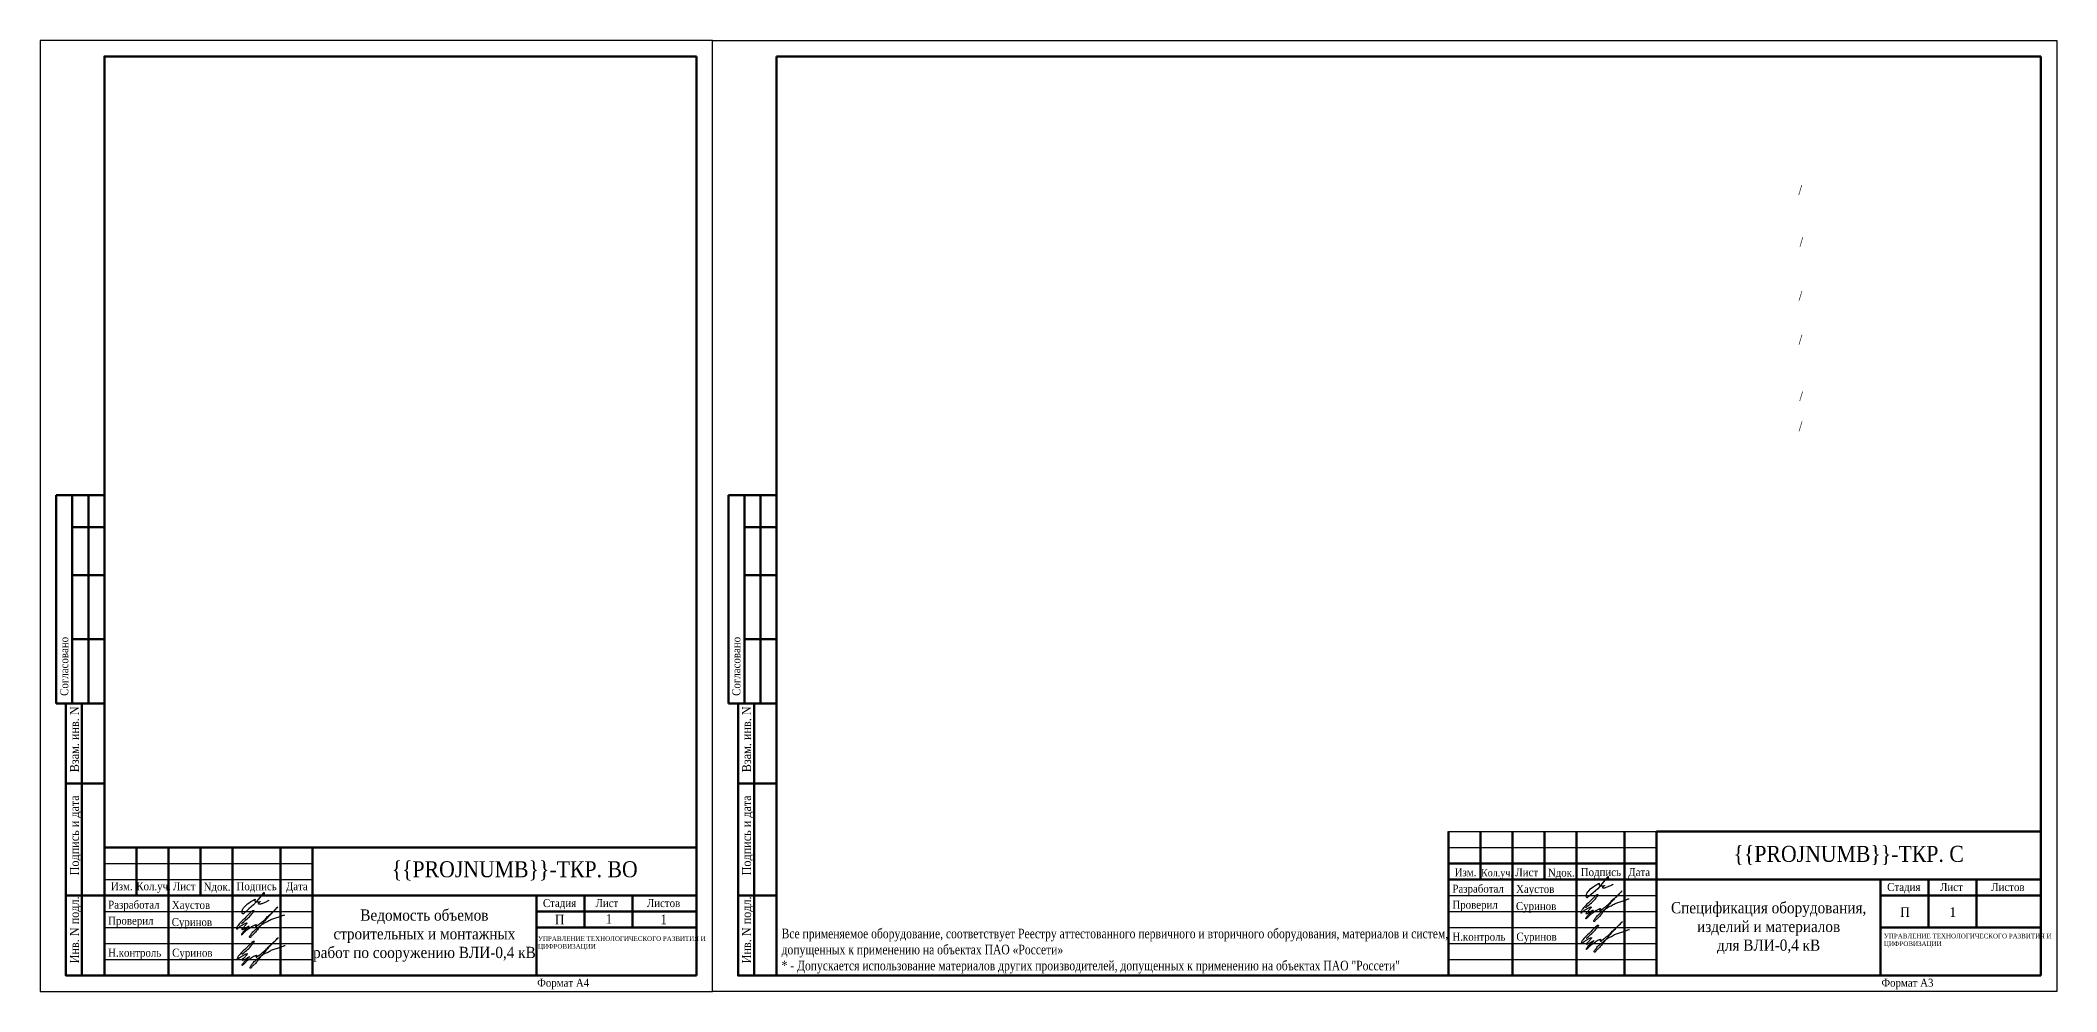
# Model space of a CAD drawing. Header units: millimetres. Extents: x 2174 to 9129, y 1758 to 2055.
# Drawn here: x 8054 to 8684, y 1758 to 2055 of the extents above; entities that cross this region are included whole.
import ezdxf

# ---------------------------------------------------------------- set-up
doc = ezdxf.new("R2010")
doc.units = ezdxf.units.MM
doc.layers.add('П', color=7, linetype='Continuous')
doc.layers.add('Чертеж', color=7, linetype='Continuous')
doc.styles.add('стиль1', font='Times New Roman.ttf', dxfattribs={"width": 0.9, "height": 2})
doc.styles.add('стиль2', font='Times New Roman.ttf', dxfattribs={"width": 0.9, "height": 2.5})

# ---------------------------------------------------------------- blocks, each defined once
blk = doc.blocks.new('Штамп б')
at = {"lineweight": 70}
for points in [[(20, 0), (8, 0), (8, 85), (20, 85)], [(13, 0), (13, 85)], [(8, 60), (20, 60)], [(8, 25), (20, 25)]]:
    blk.add_lwpolyline(points, dxfattribs=at)
at = {"lineweight": 25, "style": 'стиль1', "width": 0.9}
for s, p in [('Взам. инв. N', (12.06, 63.49)), ('Подпись и дата', (12.06, 31.28)), ('Инв. N подл.', (12.06, 3.82))]:
    blk.add_text(s, height=2.8, rotation=90, dxfattribs=at).set_placement(p)
blk = doc.blocks.new('A$C5B0935FB')
at = {"lineweight": 70}
for p, q in [((20, 65), (5, 65)), ((5, 0), (5, 65)), ((10, 55), (10, 65)), ((15, 0), (15, 65)), ((20, 0), (20, 65)), ((10, 40), (10, 55)), ((10, 55), (20, 55)), ((10, 20), (10, 40)), ((10, 40), (20, 40)), ((10, 0), (10, 20)), ((10, 20), (20, 20)), ((10, 0), (5, 0)), ((15, 0), (10, 0)), ((20, 0), (15, 0)), ((15, 0), (15, 0))]:
    blk.add_line(p, q, dxfattribs=at)
at = {"lineweight": 25, "style": 'стиль1', "width": 0.9}
blk.add_text('Согласовано', height=2.5, rotation=90, dxfattribs=at).set_placement((8.72, 2.35))
blk = doc.blocks.new('A$C7F1F469D')
at = {"color": 5, "lineweight": 25}
blk.add_spline([(-0.1, 1.78), (1.34, 2.93), (2.75, 4.33), (3.55, 5.31), (3.81, 5.64), (3.86, 5.8), (3.66, 5.81), (3.25, 5.7), (2.89, 5.36), (-1.09, 1.26), (-1.29, 0.98), (-1.47, 0.67), (-1.59, 0.28), (-1.54, 0.16), (-0.98, 0.55), (-0.42, 1.01), (0.34, 1.44), (1.08, 1.86), (1.69, 1.97), (1.62, 1.83), (1.26, 1.37), (0.56, 0.61), (0.16, 0.22), (0, 0), (0.24, -0.04), (0.82, 0.16), (1.44, 0.58), (2.18, 0.95), (2.33, 1.04), (1.93, 0.58), (1.28, 0.02), (0.64, -0.58), (0.1, -1.31), (-0.06, -1.68), (0.13, -1.59), (0.39, -1.41), (1.23, -0.56), (1.62, -0.16), (2.27, 0.27), (2.82, 0.65), (3.41, 1.04), (3.83, 1.25), (4.1, 1.35), (4.33, 1.44), (4.56, 1.45), (4.6, 1.35), (4.48, 1.19), (4.35, 0.92), (4.39, 0.82), (4.59, 0.91), (5.09, 1.34), (6.19, 2.18), (7.41, 3.21), (8.36, 4.22), (9.62, 5.31), (10.99, 6.68), (11.27, 6.98), (9.83, 5.51), (8.6, 4.26), (7.7, 3.28), (7.2, 2.7), (6.74, 2.12), (6.16, 1.41), (5.49, 0.62), (4.74, -0.34), (3.92, -1.29), (3.19, -1.94), (2.91, -2.31), (2.67, -2.58), (2.52, -2.55), (2.49, -2.26), (2.69, -1.9), (3.27, -1.11), (3.8, -0.52), (4.48, 0.07), (5.33, 0.79), (5.97, 1.29), (6.7, 1.77), (7.56, 2.21), (8.83, 2.91), (10.02, 3.35), (11.36, 3.83), (12.55, 4.24), (13.47, 4.57)], degree=3, dxfattribs=at)
blk = doc.blocks.new('Штамп фамилии')
at = {"layer": 'Чертеж', "color": 5, "lineweight": -2}
blk.add_lwpolyline([(47.47, 1.66), (47.54, 1.79), (47.62, 1.93), (47.66, 2.01), (47.7, 2.07), (47.73, 2.13), (47.76, 2.19), (47.76, 2.23), (47.76, 2.32), (47.74, 2.37), (47.71, 2.39), (47.66, 2.4), (47.61, 2.4), (47.56, 2.39), (47.52, 2.38), (47.44, 2.34), (47.38, 2.3), (47.33, 2.24), (47.26, 2.13), (45.27, -0.3), (44.41, -1.31), (42.95, -2.62), (41.21, -4.09), (41.09, -4.15), (41.01, -4.12), (40.97, -4.09), (40.93, -4.02), (40.86, -3.9), (40.8, -3.74), (40.79, -3.59), (40.79, -3.44), (40.82, -3.28), (40.86, -3.13), (40.9, -3.03), (40.96, -2.83), (41.05, -2.63), (41.29, -2.27), (41.56, -1.95), (42.15, -1.36), (42.5, -1), (42.96, -0.67), (43.54, -0.31), (44.11, 0.04), (44.76, 0.4), (44.84, 0.38), (44.86, 0.35), (44.86, 0.3), (44.81, -0.06), (44.88, -0.21), (44.95, -0.28), (45, -0.32), (45.11, -0.38), (45.27, -0.4), (45.46, -0.4), (46.3, -0.35), (46.39, -0.27), (46.46, -0.24), (46.48, -0.25), (46.48, -0.28), (46.47, -0.31), (46.46, -0.34), (46.44, -0.36), (46.39, -0.4), (46.28, -0.48), (45.92, -0.78), (45.89, -0.84), (45.87, -0.89), (45.87, -0.96), (45.9, -1), (46.03, -1.01), (46.17, -1), (46.59, -1), (46.68, -0.99), (46.84, -0.94), (47.03, -0.86), (48.5, -0.28), (48.66, -0.16), (48.81, -0.05), (48.96, 0.03), (49.07, 0.06), (49.21, 0.13)], dxfattribs=at)
at = {"layer": 'Чертеж', "color": 67, "lineweight": -2, "true_color": 0x727430}
for p in [(40.67, -8.99), (40.81, -18.55)]:
    blk.add_blockref('A$C7F1F469D', p, dxfattribs=at)
at = {"color": 7, "char_height": 2.5, "attachment_point": 4, "style": 'стиль1'}
for s, insert, width in [(' Разработал', (-1.9, -1.68), 17), (' Проверил', (-1.9, -6.68), 17), ('Хаустов', (18.85, -1.78), 20), (' Суринов', (17.96, -7.12), 20), (' Н.контроль', (-1.9, -16.68), 17), (' Суринов', (18.1, -16.68), 20)]:
    blk.add_mtext(s, dxfattribs=dict(at, insert=insert, width=width))
blk = doc.blocks.new('A$C31D65421')
blk.add_blockref('Штамп фамилии', (2.24, 18.43))

msp = doc.modelspace()

# ---------------------------------------------------------------- linework, layer by layer
at = {"lineweight": 70}
for points in [[(8503.703, 1808.4), (8503.703, 1793.4)], [(8523.703, 1808.4), (8523.703, 1793.4)]]:
    msp.add_lwpolyline(points, dxfattribs=at)
at = {"layer": 'П', "linetype": 'Continuous', "lineweight": 0}
msp.add_lwpolyline([(8053.703, 2055.4), (8263.703, 2055.4), (8263.703, 1758.4), (8053.703, 1758.4)], close=True, dxfattribs=at)
at = {"layer": 'П', "lineweight": 30}
msp.add_lwpolyline([(8053.703, 1758.4), (8263.703, 1758.4), (8263.703, 2055.4), (8053.703, 2055.4)], close=True, dxfattribs=at)
at = {"layer": 'П'}
msp.add_lwpolyline([(8263.703, 2055.4), (8683.703, 2055.4), (8683.703, 1758.4), (8263.703, 1758.4)], close=True, dxfattribs=at)
at = {"layer": 'Чертеж', "lineweight": 70}
for p, q in [((8258.703, 2050.4), (8258.703, 1763.4)), ((8678.703, 1763.4), (8678.703, 2050.4)), ((8258.703, 1803.4), (8073.703, 1803.4)), ((8073.703, 1798.4), (8073.703, 1803.4)), ((8093.703, 1788.4), (8093.703, 1803.4)), ((8138.703, 1798.4), (8138.703, 1803.4)), ((8093.703, 1793.4), (8093.703, 1763.4)), ((8208.703, 1783.4), (8258.703, 1783.4))]:
    msp.add_line(p, q, dxfattribs=at)
at = {"layer": 'Чертеж', "lineweight": 50}
for p, q in [((8678.703, 2050.4), (8283.703, 2050.4)), ((8283.703, 2050.4), (8283.703, 1763.4)), ((8678.703, 1763.391), (8283.703, 1763.391))]:
    msp.add_line(p, q, dxfattribs=at)
at = {"layer": 'Чертеж', "lineweight": 70}
for points in [[(8258.703, 2050.4), (8073.703, 2050.4), (8073.703, 1763.4)], [(8493.703, 1808.4), (8493.703, 1763.4)], [(8513.703, 1808.4), (8513.703, 1763.4)], [(8533.703, 1808.4), (8533.703, 1763.4)], [(8548.703, 1808.4), (8548.703, 1763.4)], [(8558.703, 1808.4), (8558.703, 1763.4)], [(8558.703, 1808.4), (8678.703, 1808.4)], [(8073.703, 1803.4), (8073.703, 1763.4)], [(8083.703, 1803.4), (8083.703, 1788.4)], [(8103.703, 1803.4), (8103.703, 1788.4)], [(8113.703, 1803.4), (8113.703, 1763.4)], [(8128.703, 1803.4), (8128.703, 1763.4)], [(8138.703, 1803.4), (8138.703, 1763.4)], [(8493.703, 1798.4), (8558.703, 1798.4)], [(8493.703, 1793.4), (8678.703, 1793.4)], [(8628.703, 1793.4), (8628.703, 1763.4)], [(8643.703, 1793.4), (8643.703, 1778.4)], [(8643.703, 1793.4), (8643.703, 1778.4)], [(8658.703, 1793.4), (8658.703, 1778.4)], [(8073.703, 1788.4), (8138.703, 1788.4)], [(8138.703, 1788.4), (8258.703, 1788.4)], [(8208.703, 1788.4), (8208.703, 1763.4)], [(8223.703, 1788.4), (8223.703, 1778.4)], [(8238.703, 1788.4), (8238.703, 1778.4)], [(8628.703, 1788.4), (8678.703, 1788.4)], [(8208.703, 1778.4), (8258.703, 1778.4)], [(8628.703, 1778.4), (8678.703, 1778.4)], [(8073.703, 1763.4), (8258.703, 1763.4)], [(8493.703, 1763.4), (8678.703, 1763.4)]]:
    msp.add_lwpolyline(points, dxfattribs=at)
at = {"layer": 'Чертеж', "lineweight": 30}
for points in [[(8493.703, 1808.4), (8558.703, 1808.4)], [(8493.703, 1803.4), (8558.703, 1803.4)], [(8073.703, 1798.4), (8138.703, 1798.4)], [(8073.703, 1793.4), (8138.703, 1793.4)], [(8073.703, 1783.4), (8138.703, 1783.4)], [(8493.703, 1788.4), (8558.703, 1788.4)], [(8493.703, 1783.4), (8558.703, 1783.4)], [(8073.703, 1778.4), (8138.703, 1778.4)], [(8073.703, 1778.4), (8138.703, 1778.4)], [(8493.703, 1778.4), (8558.703, 1778.4)], [(8073.703, 1773.4), (8138.703, 1773.4)], [(8493.703, 1773.4), (8558.703, 1773.4)], [(8073.703, 1768.4), (8138.703, 1768.4)], [(8493.703, 1768.4), (8558.703, 1768.4)]]:
    msp.add_lwpolyline(points, dxfattribs=at)

# ---------------------------------------------------------------- block references
msp.add_blockref('A$C5B0935FB', (8053.703, 1848.4))
at = {"layer": 'Чертеж'}
msp.add_blockref('A$C5B0935FB', (8263.703, 1848.4), dxfattribs=at)
at = {"layer": 'Чертеж', "lineweight": 25}
for p in [(8053.703, 1763.4), (8263.703, 1763.4)]:
    msp.add_blockref('Штамп б', p, dxfattribs=at)
at = {"layer": 'Чертеж', "linetype": 'Continuous', "lineweight": 0}
for p in [(8073.703, 1768.4), (8493.703, 1773.4)]:
    msp.add_blockref('A$C31D65421', p, dxfattribs=at)

# ---------------------------------------------------------------- texts
at = {"lineweight": 25, "style": 'стиль1', "width": 0.9}
for s, p in [('/', (8603.03, 2007.209)), ('/', (8603.382, 1991.006)), ('/', (8603.084, 1974.146)), ('/', (8603.094, 1960.473)), ('/', (8603.306, 1942.801)), ('/', (8603.115, 1933.404)), ('1', (8650.219, 1781.726))]:
    msp.add_text(s, height=3, dxfattribs=at).set_placement(p)
at = {"layer": 'Чертеж', "lineweight": 25, "style": 'стиль1', "width": 0.9}
for s, height, p in [('Изм.', 2.5, (8495.593, 1794.417)), ('Кол.уч.', 2.3, (8503.865, 1794.381)), ('Лист', 2.5, (8514.573, 1794.417)), ('Nдок.', 2.5, (8524.725, 1794.329)), ('Подпись', 2.5, (8535, 1794.472)), ('Дата', 2.5, (8549.842, 1794.472)), ('Изм.', 2.5, (8075.756, 1790.06)), ('Кол.уч.', 2.5, (8083.703, 1790.06)), ('Лист', 2.5, (8095.104, 1790.06)), ('Nдок.', 2.5, (8104.725, 1789.918)), ('Подпись', 2.5, (8115, 1790.06)), ('Дата', 2.5, (8130.413, 1790.06)), ('Стадия', 2.5, (8630.75, 1789.818)), ('Лист', 2.5, (8647.26, 1789.818)), ('Листов', 2.5, (8663.246, 1789.818)), ('Стадия', 2.5, (8210.75, 1784.799)), ('Лист', 2.5, (8227.172, 1784.799)), ('Листов', 2.5, (8243.216, 1784.799)), ('П', 3, (8634.844, 1781.741)), ('П', 3, (8214.509, 1779.412)), ('1', 3, (8230.347, 1779.581)), ('1', 3, (8247.442, 1779.464)), ('Формат А4', 2.5, (8208.964, 1759.927)), ('Формат А3', 2.5, (8628.964, 1759.927))]:
    msp.add_text(s, height=height, dxfattribs=at).set_placement(p)
at = {"layer": 'Чертеж', "lineweight": 25, "attachment_point": 5, "style": 'стиль2'}
for s, insert, char_height, width in [('\\{\\{PROJNUMB\\}\\}-{\\fTimes New Roman|b0|i0|c204|p18;ТКР}. {\\fTimes New Roman|b0|i0|c204|p18;С}', (8618.703, 1800.9), 5, 120), ('\\{\\{PROJNUMB\\}\\}-ТКР. ВО', (8201.902, 1796.104), 5, 119.88502), ('\\pxql;{\\fTimes New Roman|b0|i0|c204|p16;\\H0.8x;УПРАВЛЕНИЕ ТЕХНОЛОГИЧЕСКОГО РАЗВИТИЯ И ЦИФРОВИЗАЦИИ}', (8236.299, 1773.521), 1.8, 54.19561), ('\\pxql;{\\fTimes New Roman|b0|i0|c204|p16;\\H0.8x;\\W0.9;УПРАВЛЕНИЕ ТЕХНОЛОГИЧЕСКОГО РАЗВИТИЯ И ЦИФРОВИЗАЦИИ}', (8656.822, 1774.323), 1.8, 54.19561)]:
    msp.add_mtext(s, dxfattribs=dict(at, insert=insert, char_height=char_height, width=width))
at = {"layer": 'Чертеж', "lineweight": 50, "attachment_point": 5}
for s, insert, char_height, width, style in [('Ведомость объемов \\Pстроительных и монтажных \\Pработ по сооружению ВЛИ-0,4 кВ', (8173.703, 1775.9), 3.5, 70, 'стиль1'), ('Спецификация оборудования, \\Pизделий и материалов \\Pдля ВЛИ-0,4 кВ', (8593.703, 1778.243), 3.5, 70, 'стиль2'), ('\\pxql;{\\fTimes New Roman|b0|i0|c204|p18;\\W0.8;Все применяемое оборудование\\fTimes New Roman|b0|i0|c0|p18;, \\fTimes New Roman|b0|i0|c204|p18;соответствует Реестру аттестованного первичного и вторичного оборудования\\fTimes New Roman|b0|i0|c0|p18;, \\fTimes New Roman|b0|i0|c204|p18;материалов и систем\\fTimes New Roman|b0|i0|c0|p18;, \\fTimes New Roman|b0|i0|c204|p18;допущенных к применению на объектах ПАО \\fTimes New Roman|b0|i0|c0|p18;«\\fTimes New Roman|b0|i0|c204|p18;Россети\\fTimes New Roman|b0|i0|c0|p18;» \\P* - \\fTimes New Roman|b0|i0|c204|p18;Допускается использование материалов других производителей\\fTimes New Roman|b0|i0|c0|p18;, \\fTimes New Roman|b0|i0|c204|p18;допущенных к применению на объектах ПАО \\fTimes New Roman|b0|i0|c0|p18;"\\fTimes New Roman|b0|i0|c204|p18;Россети\\fTimes New Roman|b0|i0|c0|p18;"}', (8391.348, 1771.051), 3, 212.06986, 'стиль1')]:
    msp.add_mtext(s, dxfattribs=dict(at, insert=insert, char_height=char_height, width=width, style=style))

doc.saveas('drawing.dxf')
